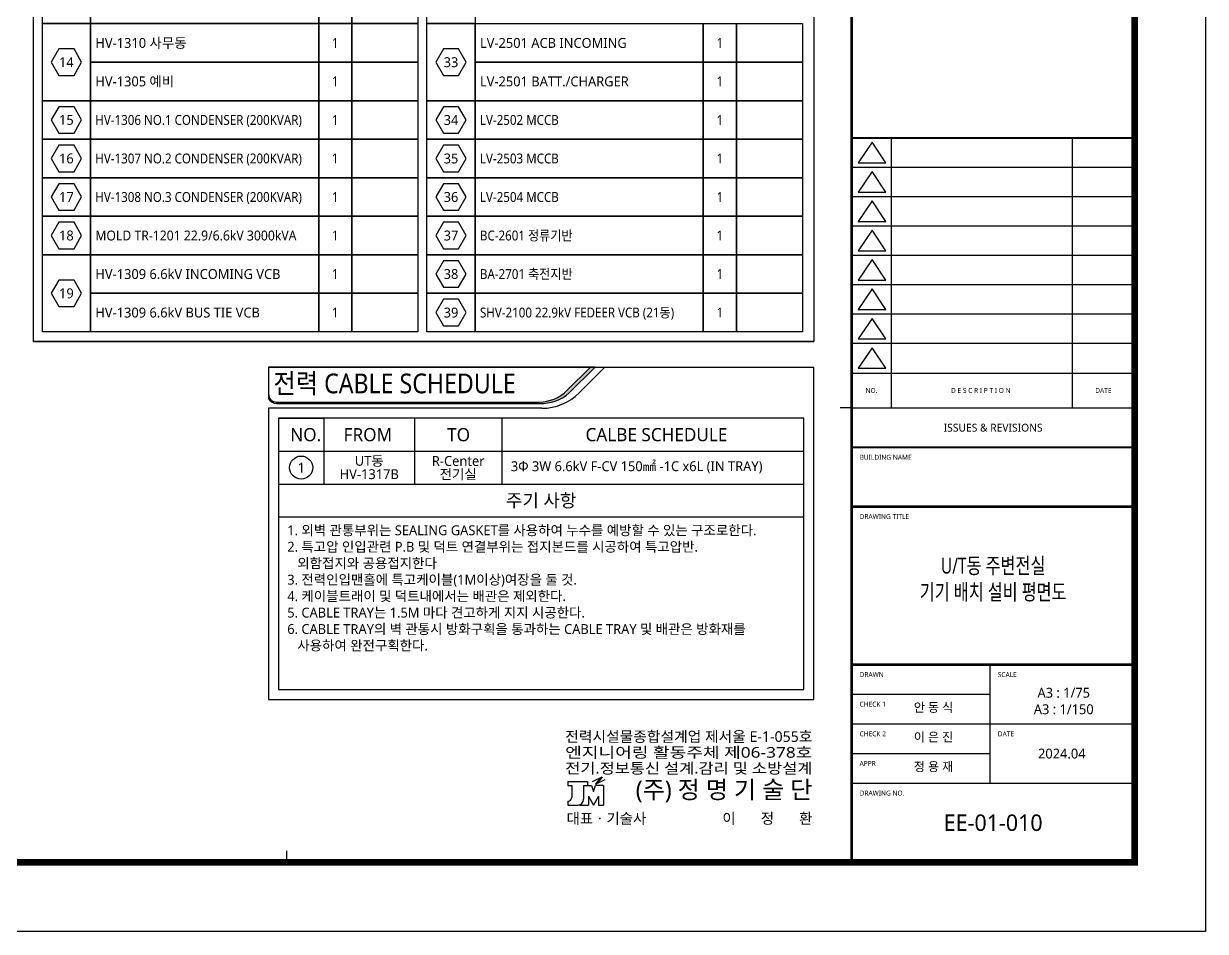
# Model space of a CAD drawing. Header units: millimetres. Extents: x 0 to 63075, y 0 to 44550.
# Drawn here: x 36135 to 63075, y 0 to 20680 of the extents above; entities that cross this region are included whole.
import ezdxf
from ezdxf.enums import TextEntityAlignment as Align

# ---------------------------------------------------------------- set-up
doc = ezdxf.new("R2010")
doc.units = ezdxf.units.MM
doc.header["$LTSCALE"] = 750
doc.linetypes.add('CEN', pattern=[62, 60, -1, 0, -1])
for name, color, linetype in [('DIM', 7, 'Continuous'), ('MISC', 11, 'Continuous'), ('S', 4, 'Continuous'), ('SYM', 3, 'Continuous'), ('TEXT', 3, 'Continuous'), ('XR-SHEET(통신)$0$WD-E$0$WD', 6, 'Continuous'), ('XR-SHEET-SHT', 5, 'Continuous'), ('XR-SHEET-TEXT', 3, 'Continuous'), ('XREF', 7, 'CEN'), ('ztemper', 7, 'Continuous')]:
    doc.layers.add(name, color=color, linetype=linetype)
doc.layers.add('XR-SHEET-TEMP', color=171, linetype='Continuous', plot=False)
doc.styles.add('GHS', font='malgun.ttf')
doc.styles.add('XR-SHEET$0$XREF-Form$0$맑은고딕', font='malgun.ttf')
doc.styles.add('XR-SHEET(통신)$0$WD-E$0$GHS', font='malgun.ttf')
doc.styles.add('맑은고딕', font='malgun.ttf')
doc.styles.add('맑은고딕B', font='malgunbd.ttf')

# ---------------------------------------------------------------- blocks, each defined once
blk = doc.blocks.new('A$C73120EFD')
at = {"layer": 'XR-SHEET(통신)$0$WD-E$0$WD', "color": 4}
for p, q in [((-27546, 7102), (-27546, 6933)), ((-27546, 7102), (-26702, 7102)), ((-26702, 7102), (-26702, 6933)), ((-26494, 7105), (-26082, 7309)), ((-26165, 7268), (-26370, 6991)), ((-26370, 6991), (-25958, 7194)), ((-26370, 6991), (-26257, 7073)), ((-26349, 7019), (-26236, 7101)), ((-26328, 7047), (-26215, 7129)), ((-26314, 7018), (-26278, 7045)), ((-26308, 7075), (-26194, 7157)), ((-26082, 7309), (-26288, 7031)), ((-26287, 7103), (-26173, 7186)), ((-26266, 7131), (-26153, 7214)), ((-26245, 7160), (-26132, 7242)), ((-26224, 7188), (-26111, 7270)), ((-26203, 7216), (-26090, 7298)), ((-26183, 7244), (-26117, 7292)), ((-27546, 6933), (-27377, 6933)), ((-27377, 6933), (-27377, 6434)), ((-26871, 6933), (-26871, 6358)), ((-26871, 6933), (-26534, 6933)), ((-26534, 6933), (-26449, 6680)), ((-26449, 6680), (-26365, 6933)), ((-26027, 6933), (-26365, 6933)), ((-26027, 6933), (-26027, 6105)), ((-27546, 6273), (-27546, 6105)), ((-27546, 6273), (-27538, 6273)), ((-27546, 6105), (-27124, 6105)), ((-27052, 6115), (-27052, 6105)), ((-27052, 6105), (-26660, 6105)), ((-26660, 6490), (-26449, 6105)), ((-26660, 6490), (-26660, 6105)), ((-26238, 6490), (-26449, 6105)), ((-26238, 6490), (-26238, 6105)), ((-26238, 6105), (-26027, 6105))]:
    blk.add_line(p, q, dxfattribs=at)
for centre, radius in [((-27538, 6434), 160), ((-27124, 6358), 253)]:
    blk.add_arc(centre, radius, 270, 0, dxfattribs=at)
at = {"layer": 'XR-SHEET(통신)$0$WD-E$0$WD', "color": 4, "style": 'XR-SHEET(통신)$0$WD-E$0$GHS'}
for s, width, p, p2 in [('전력시설물종합설계업 제서울 E-1-055호', 0.91927, (-27655, 8791), (-17155, 8791)), ('엔지니어링 활동주체 제06-378호', 1.128043, (-27655, 8118), (-17155, 8118)), ('전기.정보통신 설계.감리 및 소방설계', 1.016896, (-27655, 7445), (-17155, 7445))]:
    blk.add_text(s, height=450, dxfattribs=dict(at, width=width)).set_placement(p, p2, align=Align.FIT)
for s, height, p in [('(주) 정 명 기 술 단', 750, (-17155, 6387)), ('이       정       환', 450, (-17155, 5315))]:
    blk.add_text(s, height=height, dxfattribs=at).set_placement(p, align=Align.RIGHT)
blk.add_text('대표ㆍ기술사 ', height=450, dxfattribs=at).set_placement((-27597, 5315))
blk = doc.blocks.new('XR-SHEET$0$XREF-Form$0$xr-form$0$TITLE')
at = {"layer": 'XR-SHEET-TEXT', "color": 4, "style": '맑은고딕B'}
for tag, height, p in [('TITLE1', 6, (776, 116.69)), ('TITLE4', 6, (776, 111.7)), ('TITLE2', 6, (776, 107.09)), ('TITLE5', 6, (776, 102.09)), ('TITLE3', 6, (776, 97.38)), ('A0.00', 7, (775.56, 32.33))]:
    blk.add_attdef(tag, text='', height=height, dxfattribs=at).set_placement(p, align=Align.MIDDLE_CENTER)
at = {"layer": 'XR-SHEET-TEXT', "color": 3, "style": 'XR-SHEET$0$XREF-Form$0$맑은고딕'}
for tag, p in [('NAME-1', (752.37, 76.33)), ('NAME-2', (752.37, 67.33)), ('NAME-3', (752.37, 58.33)), ('NAME-4', (752.37, 49.33))]:
    blk.add_attdef(tag, text='', height=2.7, dxfattribs=at).set_placement(p, align=Align.MIDDLE_LEFT)
for tag, p in [('SCALE-A1', (796.39, 73.17)), ('SCALE-A3', (796.39, 68.31)), ('DATE', (797.36, 53.01))]:
    blk.add_attdef(tag, text='', height=3, dxfattribs=at).set_placement(p, align=Align.MIDDLE)
blk = doc.blocks.new('XR-FORM-EE', base_point=(461, 408))
at = {"layer": 'XR-SHEET-SHT', "color": 5}
for p, q in [((163900, 48198), (146700, 48198)), ((149100, 48198), (149100, 31800)), ((160100, 48198), (160100, 31800)), ((163900, 46413), (146700, 46413)), ((163900, 44628), (146700, 44628)), ((163900, 42844), (146700, 42844)), ((163900, 41059), (146700, 41059)), ((163900, 39274), (146700, 39274)), ((163900, 37489), (146700, 37489)), ((163900, 35705), (146700, 35705)), ((146700, 33920), (163900, 33920)), ((146700, 31800), (163900, 31800)), ((146700, 25800), (163900, 25800)), ((155100, 16200), (155100, 9000)), ((146700, 14400), (155100, 14400)), ((146700, 12600), (163900, 12600)), ((146700, 10800), (155100, 10800)), ((146700, 9000), (163900, 9000))]:
    blk.add_line(p, q, dxfattribs=at)
blk.add_lwpolyline([(0, 118800), (168200, 118800), (168200, 0), (0, 0)], close=True, dxfattribs=at)
at = {"layer": 'XR-SHEET-SHT', "color": 5, "const_width": 400}
blk.add_lwpolyline([(9300, 114600), (163900, 114600), (163900, 4200), (9300, 4200)], close=True, dxfattribs=at)
at = {"layer": 'XR-SHEET-SHT', "color": 5}
for points, const_width in [([(146700, 114600), (146700, 4200)], 160), ([(146700, 48198), (163900, 48198)], 114), ([(146700, 29400), (163900, 29400)], 114), ([(146700, 25800), (163900, 25800)], 160), ([(146700, 25800), (163900, 25800)], 140), ([(146700, 16200), (163900, 16200)], 160)]:
    blk.add_lwpolyline(points, dxfattribs=dict(at, const_width=const_width))
at = {"layer": 'XR-SHEET-SHT', "color": 5, "flags": 128}
for points in [[(147937, 47949), (147097, 46700), (148777, 46700)], [(147937, 46165), (147097, 44915), (148777, 44915)], [(147937, 44380), (147097, 43131), (148777, 43131)], [(147937, 42595), (147097, 41346), (148777, 41346)], [(147937, 40810), (147097, 39561), (148777, 39561)], [(147937, 39026), (147097, 37776), (148777, 37776)], [(147937, 37241), (147097, 35992), (148777, 35992)], [(147937, 35456), (147097, 34207), (148777, 34207)]]:
    blk.add_lwpolyline(points, close=True, dxfattribs=at)
at = {"layer": 'XR-SHEET-TEMP'}
for p, q in [((146700, 31800), (146000, 31800)), ((112350, 4200), (112350, 4900))]:
    blk.add_line(p, q, dxfattribs=at)
at = {"layer": 'S', "xscale": 1.431220871780062, "yscale": 1.431220896772468, "zscale": 1.431220886775505}
blk.add_blockref('A$C73120EFD', (168863, -1070), dxfattribs=at)
at = {"layer": 'XR-SHEET-TEXT', "color": 3}
ref = blk.add_blockref('XR-SHEET$0$XREF-Form$0$xr-form$0$TITLE', (0, -297), dxfattribs=dict(at, xscale=200, yscale=200, zscale=200))
ref.add_attrib('NAME-2', '안 동 식', dxfattribs={"color": 3, "height": 540, "style": '맑은고딕'}).set_placement((150474, 13169), align=Align.BOTTOM_LEFT)
ref.add_attrib('NAME-3', '이 은 진', dxfattribs={"color": 3, "height": 540, "style": '맑은고딕'}).set_placement((150474, 11369), align=Align.BOTTOM_LEFT)
ref.add_attrib('NAME-4', '정 용 재', dxfattribs={"color": 3, "height": 540, "style": '맑은고딕'}).set_placement((150474, 9569), align=Align.BOTTOM_LEFT)
ref.add_attrib('DATE', '2024.04', dxfattribs={"color": 3, "height": 600, "style": '맑은고딕'}).set_placement((159471, 10800), align=Align.MIDDLE)
at = {"layer": 'XR-SHEET-SHT', "color": 7, "style": 'XR-SHEET$0$XREF-Form$0$맑은고딕'}
for s, height, p in [('NO.', 300, (147900, 32860)), ('D E S C R I P T I O N ', 300, (154600, 32860)), ('DATE', 300, (162000, 32860)), ('ISSUES & REVISIONS', 480, (155300, 30600))]:
    blk.add_text(s, height=height, dxfattribs=at).set_placement(p, align=Align.MIDDLE_CENTER)
for s, p in [('BUILDING NAME', (147180, 28800)), ('DRAWING TITLE', (147180, 25200)), ('DRAWN', (147180, 15600)), ('SCALE', (155580, 15600)), ('CHECK 1', (147180, 13800)), ('CHECK 2', (147180, 12000)), ('DATE', (155580, 12000)), ('APPR', (147180, 10200)), ('DRAWING NO.', (147180, 8400))]:
    blk.add_text(s, height=300, dxfattribs=at).set_placement(p, align=Align.MIDDLE_LEFT)
blk = doc.blocks.new('zw$6301')
at = {"layer": 'DIM', "color": 6, "ltscale": 2}
for p, q in [((-317, 550), (-635, 0)), ((317, 550), (-317, 550)), ((635, 0), (317, 550)), ((-635, 0), (-317, -550)), ((317, -550), (635, 0)), ((-317, -550), (317, -550))]:
    blk.add_line(p, q, dxfattribs=at)

msp = doc.modelspace()

# ---------------------------------------------------------------- linework, layer by layer
at = {"layer": 'MISC'}
msp.add_lwpolyline([(54146.6, 38451.7), (36356.1, 38451.7), (36356.1, 13438.7), (54146.6, 13438.7)], close=True, dxfattribs=at)

# ---------------------------------------------------------------- block references
at = {"layer": 'XREF', "xscale": 0.375, "yscale": 0.375, "zscale": 0.375}
msp.add_blockref('XR-FORM-EE', (172.9, 153.2), dxfattribs=at)

# ---------------------------------------------------------------- texts
at = {"layer": 'TEXT', "style": 'GHS', "width": 0.75}
for s, height, p in [('U/T동 주변전실', 362.23, (58237.5, 8331.5)), ('기기 배치 설비 평면도', 362.226, (58237.5, 7731.5))]:
    msp.add_text(s, height=height, dxfattribs=at).set_placement(p, align=Align.MIDDLE_CENTER)
at = {"layer": 'TEXT', "style": 'GHS'}
for s, height, p in [('A3 : 1/75', 225, (59846.3, 5435.5)), ('A3 : 1/150', 225, (59846.3, 5060.5)), ('EE-01-010', 375, (58237.5, 2475))]:
    msp.add_text(s, height=height, dxfattribs=at).set_placement(p, align=Align.MIDDLE_CENTER)

# ---------------------------------------------------------------- next in the draw order: wipeouts: each hides what was drawn before it
for points, layer in [([(54146.6, 38451.7), (36356.1, 38451.7), (36356.1, 13438.7), (54146.6, 13438.7)], 'MISC'), ([(54146.6, 12856.8), (41718.9, 12856.8), (41718.9, 5285.6), (54146.6, 5285.6)], 'SYM')]:
    msp.add_wipeout(points).dxf.layer = layer

# ---------------------------------------------------------------- next in the draw order: hatches: boundary and pattern name
at = {"layer": 'SYM'}
msp.add_hatch(color=256, dxfattribs=at).paths.add_polyline_path([(41718.9, 12242.7, 0.4142136), (41903.1, 12058.5), (47889.9, 12058.5, 0.1953667), (48519.5, 12319.3), (49057, 12856.8), (49165.1, 12856.8), (48573.5, 12265.3, -0.1903517), (47890, 12027.7), (41903.1, 12027.7, -0.2630528), (41718.9, 12131.8)])

# ---------------------------------------------------------------- next in the draw order: linework, layer by layer
at = {"color": 6, "linetype": 'Continuous'}
msp.add_line((53921.6, 11691.3), (41943.9, 11691.3), dxfattribs=at)
at = {"layer": 'SYM'}
for p, q in [((41718.9, 12856.8), (54146.6, 12856.8)), ((48796.5, 12267.8), (49385.6, 12856.8)), ((54146.6, 5285.6), (54146.6, 12856.8)), ((41718.9, 11916.3), (41718.9, 5285.6)), ((47948, 11916.3), (41718.9, 11916.3)), ((41718.9, 5285.6), (54146.6, 5285.6))]:
    msp.add_line(p, q, dxfattribs=at)
at = {"layer": 'SYM', "color": 6}
for p, q in [((41943.9, 11691.3), (41943.9, 5510.6)), ((42979.6, 11691.3), (42979.6, 10191.3)), ((45047.9, 11691.3), (45047.9, 10191.3)), ((47035.4, 11691.3), (47035.4, 10191.3)), ((53921.6, 5510.6), (53921.6, 11691.3)), ((41943.9, 10941.3), (53921.6, 10941.3)), ((41943.9, 10191.3), (53921.6, 10191.3)), ((41943.9, 10191.3), (53921.6, 10191.3)), ((41943.9, 10191.3), (53921.6, 10191.3)), ((41943.9, 10191.3), (53921.6, 10191.3)), ((41943.9, 10191.3), (53921.6, 10191.3)), ((41943.9, 9441.3), (53921.6, 9441.3)), ((41943.9, 5510.6), (53921.6, 5510.6)), ((41948.9, 5510.6), (53921.6, 5510.6))]:
    msp.add_line(p, q, dxfattribs=at)
at = {"layer": 'SYM'}
for points in [[(41548, 37918.9), (42080.7, 38451.7), (54146.6, 38451.7), (54146.6, 13438.7)], [(54146.6, 13438.7), (36356.1, 13438.7), (36356.1, 37669.6), (40935.4, 37669.6)], [(49057, 12856.8), (41718.9, 12856.8), (41718.9, 12242.7)], [(48573.5, 12265.3), (49165.1, 12856.8), (49057, 12856.8)]]:
    msp.add_lwpolyline(points, dxfattribs=at)
at = {"layer": 'SYM', "color": 6}
for points in [[(36561.8, 22435.1), (37658.8, 22435.1), (37658.8, 20679.9), (36561.8, 20679.9)], [(37658.8, 21557.5), (42861.2, 21557.5), (42861.2, 20679.9), (37658.8, 20679.9)], [(42861.2, 21557.5), (43614.7, 21557.5), (43614.7, 20679.9), (42861.2, 20679.9)], [(43614.7, 21557.5), (45124.3, 21557.5), (45124.3, 20679.9), (43614.7, 20679.9)], [(45330, 21557.5), (46427, 21557.5), (46427, 20679.9), (45330, 20679.9)], [(36561.8, 20679.9), (37658.8, 20679.9), (37658.8, 18924.7), (36561.8, 18924.7)], [(37658.8, 20679.9), (42861.2, 20679.9), (42861.2, 19802.3), (37658.8, 19802.3)], [(42861.2, 20679.9), (43614.7, 20679.9), (43614.7, 19802.3), (42861.2, 19802.3)], [(43614.7, 20679.9), (45124.3, 20679.9), (45124.3, 19802.3), (43614.7, 19802.3)], [(45330, 20679.9), (46427, 20679.9), (46427, 18924.7), (45330, 18924.7)], [(46427, 20679.9), (51629.4, 20679.9), (51629.4, 19802.3), (46427, 19802.3)], [(51629.4, 20679.9), (52383, 20679.9), (52383, 19802.3), (51629.4, 19802.3)], [(52383, 20679.9), (53892.5, 20679.9), (53892.5, 19802.3), (52383, 19802.3)], [(37658.8, 19802.3), (42861.2, 19802.3), (42861.2, 18924.7), (37658.8, 18924.7)], [(42861.2, 19802.3), (43614.7, 19802.3), (43614.7, 18924.7), (42861.2, 18924.7)], [(43614.7, 19802.3), (45124.3, 19802.3), (45124.3, 18924.7), (43614.7, 18924.7)], [(46427, 19802.3), (51629.4, 19802.3), (51629.4, 18924.7), (46427, 18924.7)], [(51629.4, 19802.3), (52383, 19802.3), (52383, 18924.7), (51629.4, 18924.7)], [(52383, 19802.3), (53892.5, 19802.3), (53892.5, 18924.7), (52383, 18924.7)], [(36561.8, 18924.7), (37658.8, 18924.7), (37658.8, 18047.1), (36561.8, 18047.1)], [(37658.8, 18924.7), (37658.8, 18924.7), (37658.8, 18047.1), (37658.8, 18047.1)], [(37658.8, 18924.7), (42861.2, 18924.7), (42861.2, 18047.1), (37658.8, 18047.1)], [(42861.2, 18924.7), (43614.7, 18924.7), (43614.7, 18047.1), (42861.2, 18047.1)], [(43614.7, 18924.7), (45124.3, 18924.7), (45124.3, 18047.1), (43614.7, 18047.1)], [(45330, 18924.7), (46427, 18924.7), (46427, 18047.1), (45330, 18047.1)], [(46427, 18924.7), (46427, 18924.7), (46427, 18047.1), (46427, 18047.1)], [(46427, 18924.7), (51629.4, 18924.7), (51629.4, 18047.1), (46427, 18047.1)], [(51629.4, 18924.7), (52383, 18924.7), (52383, 18047.1), (51629.4, 18047.1)], [(52383, 18924.7), (53892.5, 18924.7), (53892.5, 18047.1), (52383, 18047.1)], [(36561.8, 18047.1), (37658.8, 18047.1), (37658.8, 17169.5), (36561.8, 17169.5)], [(37658.8, 18047.1), (37658.8, 18047.1), (37658.8, 17169.5), (37658.8, 17169.5)], [(37658.8, 18047.1), (42861.2, 18047.1), (42861.2, 17169.5), (37658.8, 17169.5)], [(42861.2, 18047.1), (43614.7, 18047.1), (43614.7, 17169.5), (42861.2, 17169.5)], [(43614.7, 18047.1), (45124.3, 18047.1), (45124.3, 17169.5), (43614.7, 17169.5)], [(45330, 18047.1), (46427, 18047.1), (46427, 17169.5), (45330, 17169.5)], [(46427, 18047.1), (46427, 18047.1), (46427, 17169.5), (46427, 17169.5)], [(46427, 18047.1), (51629.4, 18047.1), (51629.4, 17169.5), (46427, 17169.5)], [(51629.4, 18047.1), (52383, 18047.1), (52383, 17169.5), (51629.4, 17169.5)], [(52383, 18047.1), (53892.5, 18047.1), (53892.5, 17169.5), (52383, 17169.5)], [(36561.8, 17169.5), (37658.8, 17169.5), (37658.8, 16291.9), (36561.8, 16291.9)], [(37658.8, 17169.5), (37658.8, 17169.5), (37658.8, 16291.9), (37658.8, 16291.9)], [(37658.8, 17169.5), (42861.2, 17169.5), (42861.2, 16291.9), (37658.8, 16291.9)], [(42861.2, 17169.5), (43614.7, 17169.5), (43614.7, 16291.9), (42861.2, 16291.9)], [(43614.7, 17169.5), (45124.3, 17169.5), (45124.3, 16291.9), (43614.7, 16291.9)], [(45330, 17169.5), (46427, 17169.5), (46427, 16291.9), (45330, 16291.9)], [(46427, 17169.5), (46427, 17169.5), (46427, 16291.9), (46427, 16291.9)], [(46427, 17169.5), (51629.4, 17169.5), (51629.4, 16291.9), (46427, 16291.9)], [(51629.4, 17169.5), (52383, 17169.5), (52383, 16291.9), (51629.4, 16291.9)], [(52383, 17169.5), (53892.5, 17169.5), (53892.5, 16291.9), (52383, 16291.9)], [(36561.8, 16291.9), (37658.8, 16291.9), (37658.8, 15414.3), (36561.8, 15414.3)], [(37658.8, 16291.9), (37658.8, 16291.9), (37658.8, 15414.3), (37658.8, 15414.3)], [(37658.8, 16291.9), (42861.2, 16291.9), (42861.2, 15414.3), (37658.8, 15414.3)], [(42861.2, 16291.9), (43614.7, 16291.9), (43614.7, 15414.3), (42861.2, 15414.3)], [(43614.7, 16291.9), (45124.3, 16291.9), (45124.3, 15414.3), (43614.7, 15414.3)], [(45330, 16291.9), (46427, 16291.9), (46427, 15414.3), (45330, 15414.3)], [(46427, 16291.9), (46427, 16291.9), (46427, 15414.4), (46427, 15414.4)], [(46427, 16291.9), (51629.4, 16291.9), (51629.4, 15414.4), (46427, 15414.4)], [(51629.4, 16291.9), (52383, 16291.9), (52383, 15414.4), (51629.4, 15414.4)], [(52383, 16291.9), (53892.5, 16291.9), (53892.5, 15414.4), (52383, 15414.4)], [(36561.8, 15414.3), (37658.8, 15414.3), (37658.8, 13659.1), (36561.8, 13659.1)], [(37658.8, 15414.3), (42861.2, 15414.3), (42861.2, 14536.7), (37658.8, 14536.7)], [(42861.2, 15414.3), (43614.7, 15414.3), (43614.7, 14536.7), (42861.2, 14536.7)], [(43614.7, 15414.3), (45124.3, 15414.3), (45124.3, 14536.7), (43614.7, 14536.7)], [(45330, 15414.4), (46427, 15414.4), (46427, 14536.8), (45330, 14536.8)], [(46427, 15414.4), (46427, 15414.4), (46427, 14536.8), (46427, 14536.8)], [(46427, 15414.4), (51629.4, 15414.4), (51629.4, 14536.8), (46427, 14536.8)], [(51629.4, 15414.4), (52383, 15414.4), (52383, 14536.8), (51629.4, 14536.8)], [(52383, 15414.4), (53892.5, 15414.4), (53892.5, 14536.8), (52383, 14536.8)], [(37658.8, 14536.7), (42861.2, 14536.7), (42861.2, 13659.1), (37658.8, 13659.1)], [(42861.2, 14536.7), (43614.7, 14536.7), (43614.7, 13659.1), (42861.2, 13659.1)], [(43614.7, 14536.7), (45124.3, 14536.7), (45124.3, 13659.1), (43614.7, 13659.1)], [(45330, 14536.8), (46427, 14536.8), (46427, 13659.2), (45330, 13659.2)], [(46427, 14536.8), (46427, 14536.8), (46427, 13659.2), (46427, 13659.2)], [(46427, 14536.8), (51629.4, 14536.8), (51629.4, 13659.2), (46427, 13659.2)], [(51629.4, 14536.8), (52383, 14536.8), (52383, 13659.2), (51629.4, 13659.2)], [(52383, 14536.8), (53892.5, 14536.8), (53892.5, 13659.2), (52383, 13659.2)]]:
    msp.add_lwpolyline(points, close=True, dxfattribs=at)
at = {"layer": 'SYM'}
for points in [[(41718.9, 12242.7, 0.4142136), (41903.1, 12058.5), (47889.9, 12058.5, 0.1953667), (48519.5, 12319.3), (49057, 12856.8)], [(41718.9, 12242.7, 0.4142136), (41903.1, 12058.5), (47889.9, 12058.5, 0.1953667), (48519.5, 12319.3), (49057, 12856.8)], [(41718.9, 12242.7), (41718.9, 12131.8, 0.2630528), (41903.1, 12027.7), (47890, 12027.7, 0.1903517), (48573.5, 12265.3)]]:
    msp.add_lwpolyline(points, format="xyb", dxfattribs=at)
at = {"layer": 'SYM', "color": 6}
msp.add_circle((42461.7, 10566.3), 262.5, dxfattribs=at)
at = {"layer": 'SYM'}
msp.add_arc((47948, 13116.3), 1200, 270, 315, dxfattribs=at)
at = {"layer": 'ztemper', "linetype": 'ByBlock', "lineweight": -2}
msp.add_line((41943.9, 11691.3), (42979.6, 11691.3), dxfattribs=at)

# ---------------------------------------------------------------- next in the draw order: block references
at = {"layer": 'SYM', "xscale": 0.5481644213851967, "yscale": 0.5481644213851967, "zscale": 0.5481644213851967}
for p in [(37109.5, 19802.3), (45877.7, 19802.3), (37109.5, 18485.9), (45877.7, 18485.9), (37109.5, 17608.3), (45877.7, 17608.3), (37109.5, 16730.7), (45877.7, 16730.7), (37109.5, 15853.1), (45877.7, 15853.1), (45877.7, 14975.6), (37109.5, 14536.7), (45877.8, 14098)]:
    msp.add_blockref('zw$6301', p, dxfattribs=at)

# ---------------------------------------------------------------- next in the draw order: texts
at = {"layer": 'SYM', "style": 'GHS'}
for s, p in [('HV-1310 사무동', (37769.1, 20241.1)), ('LV-2501 ACB INCOMING ', (46537.3, 20241.1)), ('HV-1305 예비', (37769.1, 19363.5)), ('LV-2501 BATT./CHARGER', (46537.3, 19363.5)), ('HV-1309 6.6kV INCOMING VCB', (37769.1, 14975.5)), ('HV-1309 6.6kV BUS TIE VCB', (37769.1, 14097.9)), ('3Ф 3W 6.6kV F-CV 150㎟ -1C x6L (IN TRAY)', (47242.7, 10597))]:
    msp.add_text(s, height=225, dxfattribs=at).set_placement(p, align=Align.MIDDLE_LEFT)
at = {"layer": 'SYM', "style": 'GHS', "width": 0.85}
for p in [(43237.2, 20241.1), (52005.4, 20241.1), (43237.2, 19363.5), (52005.4, 19363.5), (43237.2, 18485.9), (52005.4, 18485.9), (43237.2, 17608.3), (52005.4, 17608.3), (43237.2, 16730.7), (52005.4, 16730.7), (43237.2, 15853.1), (52005.4, 15853.1), (43237.2, 14975.5), (52005.4, 14975.6), (43237.2, 14097.9), (52005.5, 14098)]:
    msp.add_text('1', height=225, dxfattribs=at).set_placement(p, align=Align.MIDDLE)
at = {"layer": 'SYM', "style": 'GHS'}
for s, height, p in [('14', 225, (37109.5, 19802.3)), ('33', 225, (45877.7, 19802.3)), ('15', 225, (37109.5, 18485.9)), ('34', 225, (45877.7, 18485.9)), ('16', 225, (37109.5, 17608.3)), ('35', 225, (45877.7, 17608.3)), ('17', 225, (37109.5, 16730.7)), ('36', 225, (45877.7, 16730.7)), ('18', 225, (37109.5, 15853.1)), ('37', 225, (45877.7, 15853.1)), ('38', 225, (45877.7, 14975.6)), ('19', 225, (37109.5, 14536.7)), ('39', 225, (45877.7, 14098)), ('NO.', 300, (42564.6, 11316.3)), ('FROM', 300, (43982.4, 11316.3)), ('TO', 300, (46050.8, 11316.3)), ('CALBE SCHEDULE', 300, (50561.5, 11316.3)), ('UT동', 225, (44013.7, 10716.3)), ('R-Center', 225, (46041.7, 10716.3)), ('1', 225, (42464.9, 10566.3)), ('HV-1317B', 225, (44013.7, 10416.3)), ('전기실', 225, (46041.7, 10416.3))]:
    msp.add_text(s, height=height, dxfattribs=at).set_placement(p, align=Align.MIDDLE)
for s, width, p in [('HV-1306 NO.1 CONDENSER (200KVAR)', 0.9, (37769.1, 18485.9)), ('LV-2502 MCCB', 0.9, (46537.3, 18485.9)), ('HV-1307 NO.2 CONDENSER (200KVAR)', 0.9, (37769.1, 17608.3)), ('LV-2503 MCCB', 0.9, (46537.3, 17608.3)), ('HV-1308 NO.3 CONDENSER (200KVAR)', 0.9, (37769.1, 16730.7)), ('LV-2504 MCCB', 0.9, (46537.3, 16730.7)), ('MOLD TR-1201 22.9/6.6kV 3000kVA', 0.95, (37769.1, 15853.1)), ('BC-2601 정류기반', 0.9, (46537.4, 15853.1)), ('BA-2701 축전지반', 0.9, (46537.4, 14975.6)), ('SHV-2100 22.9kV FEDEER VCB (21동)', 0.9, (46537.4, 14098))]:
    msp.add_text(s, height=225, dxfattribs=dict(at, width=width)).set_placement(p, align=Align.MIDDLE_LEFT)
msp.add_text('주기 사항', height=300, dxfattribs=at).set_placement((47932.8, 9816.3), align=Align.MIDDLE_CENTER)
at = {"layer": 'TEXT', "linetype": 'Continuous', "style": 'GHS', "width": 0.9}
msp.add_text('전력 CABLE SCHEDULE', height=450, dxfattribs=at).set_placement((41831.2, 12258.4))
at = {"layer": 'TEXT', "linetype": 'Continuous', "style": 'GHS'}
for s, p in [('1. 외벽 관통부위는 SEALING GASKET를 사용하여 누수를 예방할 수 있는 구조로한다.', (42144.8, 9025.1)), ('2. 특고압 인입관련 P.B 및 덕트 연결부위는 접지본드를 시공하여 특고압반.', (42144.8, 8650.1)), ('   외함접지와 공용접지한다', (42144.8, 8275.1)), ('3. 전력인입맨홀에 특고케이블(1M이상)여장을 둘 것.', (42144.8, 7900.1)), ('4. 케이블트래이 및 덕트내에서는 배관은 제외한다.', (42144.8, 7525.1)), ('5. CABLE TRAY는 1.5M 마다 견고하게 지지 시공한다.', (42144.8, 7150.1)), ('6. CABLE TRAY의 벽 관통시 방화구획을 통과하는 CABLE TRAY 및 배관은 방화재를 ', (42144.8, 6775.1)), ('   사용하여 완전구획한다.', (42144.8, 6400.1))]:
    msp.add_text(s, height=225, dxfattribs=at).set_placement(p)

doc.saveas('drawing.dxf')
